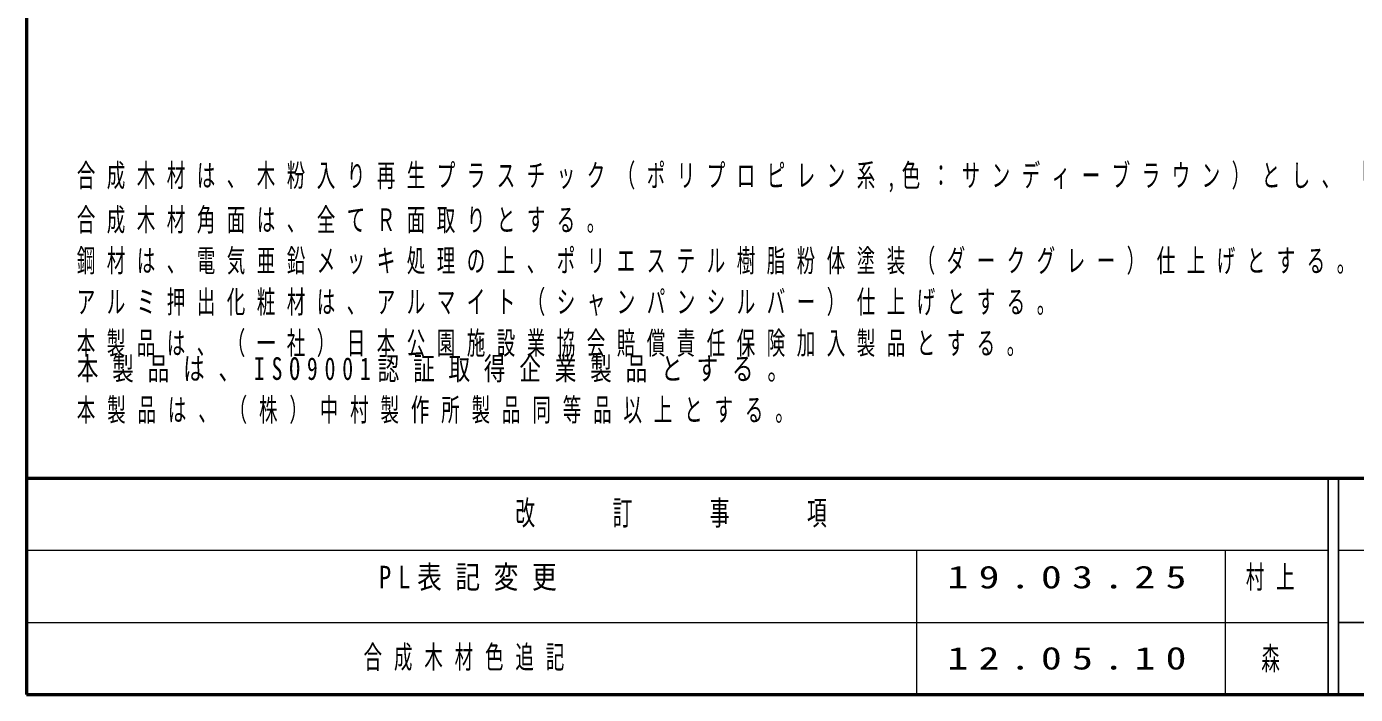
# Model space of a CAD drawing. Units: millimetres on the paper, scale 1:20. Extents: x -365 to 12, y -40 to 257.
# Drawn here: x -365 to -235.9, y 0 to 64.9 of the extents above; entities that cross this region are included whole.
import ezdxf
from ezdxf.enums import TextEntityAlignment as Align

# ---------------------------------------------------------------- set-up
doc = ezdxf.new("R2010")
doc.units = ezdxf.units.MM
doc.layers.add('LY_1', color=7, linetype='Continuous', lineweight=25)
doc.layers.add('LY_2', color=7, linetype='Continuous', lineweight=13)
doc.styles.add('ＭＳ ゴシック', font='')
doc.styles.get('ＭＳ ゴシック').set_extended_font_data('MS Gothic')

msp = doc.modelspace()

# ---------------------------------------------------------------- linework, layer by layer
at = {"layer": 'LY_2', "lineweight": 50}
for p, q in [((-365, 257), (-365, 0)), ((-365, 21), (0, 21)), ((-365, 0), (0, 0))]:
    msp.add_line(p, q, dxfattribs=at)
at = {"layer": 'LY_2', "color": 211, "lineweight": 25}
for p, q in [((-238.5, 21), (-238.5, 0)), ((-237.5, 21), (-237.5, 0)), ((-237.5, 7), (0, 7))]:
    msp.add_line(p, q, dxfattribs=at)
at = {"layer": 'LY_2'}
for p, q in [((-365, 14), (-238.5, 14)), ((-278.5, 14), (-278.5, 0)), ((-248.5, 14), (-248.5, 0)), ((-237.5, 14), (-182.5, 14)), ((-365, 7), (-238.5, 7))]:
    msp.add_line(p, q, dxfattribs=at)

# ---------------------------------------------------------------- texts
at = {"layer": 'LY_1', "style": 'ＭＳ ゴシック', "width": 0.6}
msp.add_text('森', height=2.199, dxfattribs=at).set_placement((-245, 3.5), align=Align.MIDDLE_LEFT)
at = {"layer": 'LY_1', "char_height": 2.199, "style": 'ＭＳ ゴシック'}
for s, insert, attachment_point in [('\\T1.62;\\W0.6;合成木材は、木粉入り再生プラスチック（ポリプロピレン系,色：サンディーブラウン）とし、「再生有機系建材認定基準」適合品とする。', (-360.12, 48.747), 7), ('\\T1.62;\\W0.6;合成木材角面は、全てＲ面取りとする。', (-360.12, 44.747), 7), ('\\T1.62;\\W0.6;鋼材は、電気亜鉛メッキ処理の上、ポリエステル樹脂粉体塗装（ダークグレー）仕上げとする。', (-360.12, 40.747), 7), ('\\T1.62;\\W0.6;アルミ押出化粧材は、アルマイト（シャンパンシルバー）仕上げとする。', (-360.12, 36.747), 7), ('\\T1.62;\\W0.6;本製品は、（一社）日本公園施設業協会賠償責任保険加入製品とする。', (-360.12, 32.747), 7), ('\\T1.64;\\W0.7;本製品は、ISO9001認証取得企業製品とする。', (-360.12, 32.747), 1), ('\\T1.64;\\W0.6;本製品は、（株）中村製作所製品同等品以上とする。', (-360.12, 28.747), 1), ('\\T1.55;\\W0.8;PL表記変更', (-330.75, 12.5), 1), ('\\T1.5;\\W1.35;19.03.25', (-275.5, 12.5), 1), ('\\T1.64;\\W0.6;村上', (-246.5, 12.5), 1), ('\\T1.64;\\W0.6;合成木材色追記', (-332.25, 3.5), 4), ('\\T1.5;\\W1.35;12.05.10', (-275.5, 3.5), 4)]:
    msp.add_mtext(s, dxfattribs=dict(at, insert=insert, attachment_point=attachment_point))
at = {"layer": 'LY_2', "color": 4, "insert": (-301.75, 17.5), "char_height": 2.346, "attachment_point": 5, "style": 'ＭＳ ゴシック'}
msp.add_mtext('\\T1.64;\\W0.6;改\u3000\u3000訂\u3000\u3000事\u3000\u3000項', dxfattribs=at)

doc.saveas('drawing.dxf')
